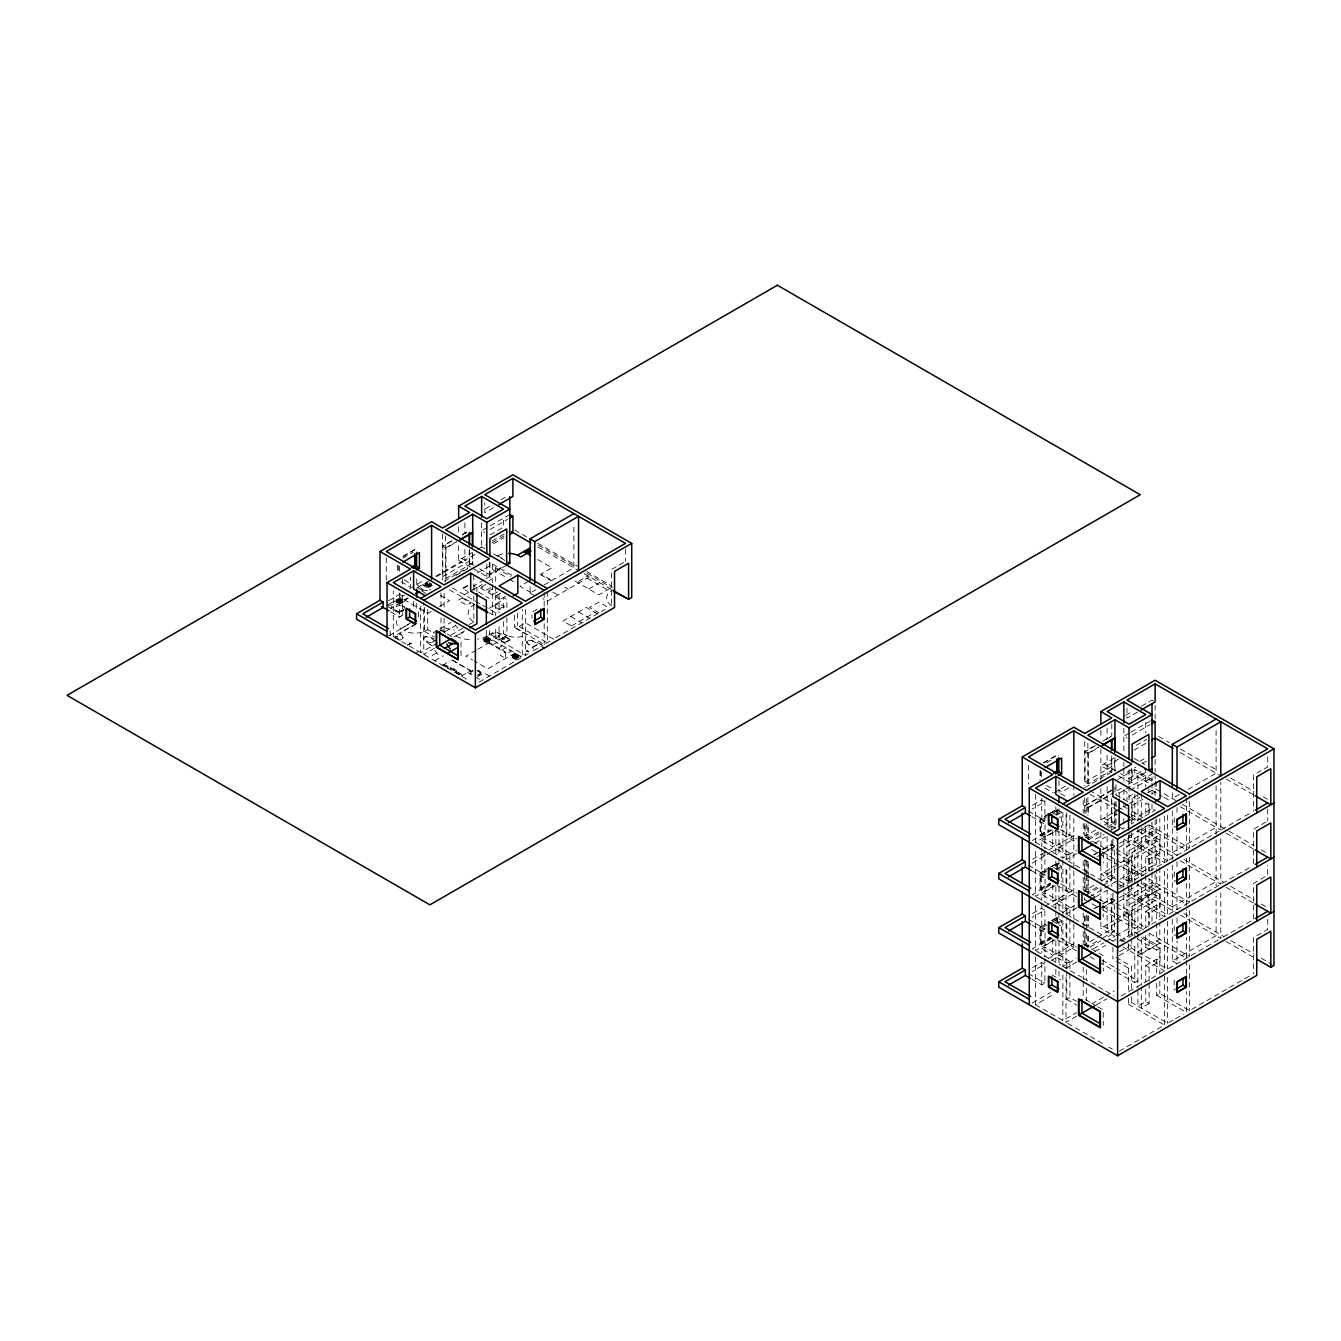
<?xml version="1.0" encoding="UTF-8"?>
<svg xmlns="http://www.w3.org/2000/svg" width="1341" height="1341" viewBox="0 0 1341 1341"><rect width="100%" height="100%" fill="white"/><g stroke="black" fill="none" stroke-linecap="round" stroke-linejoin="round"><path stroke-width="0.75" stroke-dasharray="5 3.75" d="M505.691 652.095L505.691 658.481L500.159 655.296L505.691 652.095L489.314 642.657M411.201 643.395L409.893 643.613L409.826 642.607M402.786 601.405L398.277 601.07L402.82 601.019M431.433 584.86L426.941 584.525L431.467 584.475M490.152 640.462L485.727 639.925L490.27 640.076A3.168 1.827 0 0 0 485.693 638.35A3.168 1.827 0 0 0 485.341 641.501A3.168 1.827 0 0 0 490.253 640.11M518.816 657.006L514.374 656.47L518.917 656.621A3.168 1.827 0 0 0 514.357 654.894A3.168 1.827 0 0 0 513.989 658.045A3.168 1.827 0 0 0 518.917 656.654M399.484 602.947L399.584 601.908M399.719 600.315L399.819 599.293M428.148 586.403L428.232 585.363M486.599 641.786L486.884 640.763M487.319 639.204L487.588 638.182M515.262 658.33L515.531 657.308M515.967 655.749L516.251 654.726M443.854 665.371L444.391 664.851A12.79 7.392 0 0 1 450.157 668.371L449.721 668.489A13.494 7.795 0 0 1 447.592 667.784M481.536 586.905L487.169 583.754M488.627 590.995L494.259 587.844M496.438 595.505L502.054 592.353M398.83 602.88L399.3 601.874M400.004 600.349L400.473 599.343M427.477 586.335L427.947 585.33M464.439 594.851L471.06 590.627M493.823 606.199L499.003 603.349L504.585 606.601L499.439 609.568L493.857 606.484M480.648 673.216L477.681 675.059M485.962 641.685L486.599 640.73M487.588 639.238L488.241 638.282M514.609 658.23L515.262 657.274M516.251 655.783L516.888 654.827M398.21 602.746L399.031 601.824M400.272 600.416L401.093 599.477M426.874 586.201L427.678 585.279M428.936 583.871L429.74 582.949M451.213 667.784L450.677 668.287M456.242 671.623L455.705 672.143M485.375 641.518L486.347 640.646M487.839 639.322L488.828 638.45M514.022 658.062L515.011 657.191M516.503 655.866L517.475 654.995M397.657 602.528L398.78 601.723M400.523 600.5L401.646 599.695M426.304 586L427.444 585.196M429.17 583.955L430.293 583.151M490.622 587.76L486.565 589.973L481.587 587.19M497.712 591.85L493.656 594.063L488.66 591.28M505.507 596.359L501.467 598.572L496.472 595.79M510.485 639.892L504.166 643.06M470.322 671.673L472.987 670.098M473.088 670.902L470.071 672.964L473.356 675.043M477.782 675.847L480.648 674.154M400.641 611.211L404.244 609.099M402.987 556.297L415.023 549.357L416.598 550.263M485.157 508.876L490.42 505.825M500.981 499.724L506.261 496.69M403.121 556.599L414.721 549.894M402.836 558.191L413.145 552.241M493.555 507.619L484.755 512.698L484.755 502.674M451.531 540.876L442.513 546.089L445.983 548.083L456.56 541.982M462.36 534.64L469.568 530.466M451.632 541.177L442.832 546.273L442.832 576.596L445.983 578.424L472.401 563.17L472.401 553.062M462.209 535.076L467.489 532.025M445.648 547.899L456.493 541.663M509.781 514.508L481.637 530.751L484.755 532.561M490.035 529.511L507.619 519.369M490.135 534.875L503.529 527.147L503.529 517.123M388.555 600.751L401.361 593.359M409.709 588.531L424.494 579.999M458.656 545.686L458.656 560.27L471.814 552.676M477.413 549.441L485.157 544.982M492.181 540.909L508.021 531.774M491.996 542.837L504.3 535.73M435.758 576.211L461.002 561.628M388.069 604.64L404.395 595.203M417.085 587.878L431.601 579.496M436.529 576.664L461.773 562.08M474.949 554.487L464.908 560.27L464.908 547.782M493.555 543.742L504.115 537.64M397.254 602.495L402.049 599.729M427.477 582.799A3.168 1.827 0 0 0 426.069 585.866L430.696 583.184M442.832 576.596L469.249 561.343L472.401 563.17M404.278 599.829L407.547 597.935M404.932 600.215L408.2 598.321M421.728 590.392L423.153 589.571L418.995 587.157M432.489 585.313L428.382 587.676L422.901 584.525M444.324 581.156L467.791 567.629M455.957 575.373L470.373 567.042M402.686 595.102L402.686 615.15L399.551 616.961L399.551 592.89M477.228 573.026L492.583 564.159L514.475 576.798M492.583 564.159L492.583 569.573L495.701 567.763L510.854 576.513M467.64 585.279L462.511 588.246L467.674 591.415M463.064 588.598L468.244 585.615M489.348 574.384L502.741 566.656M458.656 560.27L486.8 576.529L489.918 574.719L489.918 560.672M506.814 565.148L490.085 574.82L478.368 568.048M484.235 579.798L473.809 585.816L476.943 587.626L482.157 584.609M485.978 578.792L489.448 576.798L492.583 578.591L492.583 582.614M411.503 622.14L401.043 628.745A15.472 8.934 0 0 1 401.043 616.106M388.84 635.785L411.821 622.526M431.064 611.412L427.695 613.357L400.339 597.55M439.479 606.551L449.587 600.718L439.328 594.784M472.652 589.705L478.385 586.805L501.836 600.332L488.845 608.529M470.691 591.23L473.809 589.437L489.448 598.455M489.096 580.603L492.583 578.591M416.749 623.28L393.299 636.824L393.299 590.995M415.593 624.504L404.161 630.555A15.472 8.934 0 0 0 426.052 630.555M462.88 597.55L458.186 600.265L466.785 605.227L471.479 602.528M396.601 637.076L397.489 636.573M399.551 640.428L401.63 639.221A5.9 3.403 0 0 0 401.63 634.41L399.551 633.203M424.561 607.339L424.561 631.41L427.695 629.6L434.266 633.388M473.909 604.724L474.597 604.322A22.11 12.773 0 0 0 474.597 622.375M407.396 644.971L410.732 643.127M407.563 645.055L411.553 643.596M433.16 632.768L451.045 622.442M528.404 581.391L519.939 586.268L530.885 592.588M444.743 631.779L455.186 625.761M436.06 640.026L429.422 643.848A10.359 5.984 0 0 0 432.456 645.809M415.593 653.302L418.71 651.491M437.702 642.775L420.655 652.614L420.655 604.707M451.096 635.047L465.763 626.582M469.149 624.621L473.842 621.922L473.809 591.834M498.852 609.25L504.015 606.266M434.417 648.29L423.79 654.425L423.79 602.344M453.912 637.025L464.539 630.89M488.996 612.636L492.583 614.714L495.701 612.904L486.682 607.691M530.097 586.788L530.097 593.04L535.964 589.654M544.111 584.961L573.881 567.763L573.881 524.029M463.466 632.298L455.839 635.919A22.11 12.773 0 0 0 472.166 639.657M432.12 655.531L437.334 652.514M434.735 660.744L443.284 655.799M578.574 581.307L587.945 575.892M486.33 630.354L486.33 636.372L491.544 633.354A5.9 3.403 0 0 1 499.875 633.354L501.953 634.561M589.52 576.798L547.296 601.17L542.602 598.455M487.101 636.824L481.637 639.975L487.101 643.144L492.583 639.975M537.238 609.149L531.975 612.183L531.975 618.251M442.547 665.253L450.358 660.744M484.704 641.367L489.499 638.601M495.265 636.271L496.153 635.751M623.716 562.466L611.395 569.573L611.395 605.679M506.898 617.564L506.898 635.617L503.529 633.656L495.701 638.182L495.701 626.046M514.475 615.301L514.475 627.337L517.592 625.543L547.296 642.691L547.296 590.61M476.156 650.251L465.897 656.168L472.635 660.057M477.865 649.262L493.27 640.378M516.101 628.292L527.047 634.611A15.472 8.934 0 0 1 505.171 634.611M519.151 626.448L525.404 622.827L553.548 639.087L544.178 644.501L514.475 627.337M498.835 639.975L506.747 635.416M506.898 635.617L499.087 640.126L499.087 623.464M502.188 638.785L503.143 638.232M588.733 588.984L599.678 582.665M492.885 644.703L496.488 642.624L502.188 645.909L498.567 647.988M500.981 640.21L502.909 639.104M503.696 638.651L505.607 637.545M504.819 642.423L509.446 639.758M501.97 649.949L505.574 647.871L511.273 651.156L507.099 653.553L505.691 652.732M609.837 588.531L598.891 594.851L573.881 580.402M461.304 676.082L470.691 670.668L451.934 659.839M515.145 653.017L487.789 668.807L474.312 661.029M515.832 653.402L510.368 656.57L515.832 659.722L521.314 656.57M477.731 676.535L483.984 672.931L489.448 676.082M513.352 657.911L518.146 655.146M571.568 625.962L595.018 612.435M478.988 682.133L520.492 658.163M489.448 630.555L489.448 634.561L525.404 655.33L530.097 652.614L527.03 650.737M533.232 650.821L542.552 645.44A10.393 6.001 0 0 0 539.149 643.68L532.511 647.519A10.359 5.984 0 0 0 535.545 649.48M555.811 637.78L605.193 609.267M1043.499 762.744L1057.244 754.815L1058.82 755.704M1125.619 715.34L1132.642 711.283M1141.442 706.204L1152.003 700.103L1155.121 701.913M1043.684 763.012L1056.943 755.352M1046.768 762.66L1053.657 758.688M1137.537 712.071L1126.976 718.156L1126.976 708.132M1093.753 746.334L1084.735 751.547L1088.205 753.541L1098.782 747.44M1102.771 741.137L1111.79 735.924L1111.79 723.889M1095.614 745.613L1085.053 751.714L1085.053 782.054L1088.205 783.882L1114.622 768.611L1114.622 758.503M1106.191 739.511L1111.471 736.46M1087.869 753.34L1098.715 747.121M1129.139 733.158L1123.859 736.209L1126.976 738.019M1130.899 732.152L1152.003 719.966M1132.257 734.969L1149.84 724.81M1032.587 805.153L1041.622 799.94L1044.74 801.75L1032.101 809.042M1053.657 792.984L1065.609 786.094M1114.036 758.134L1100.877 765.728L1111.79 772.03L1111.79 755.989M1136.162 745.345L1146.723 739.26M1068.727 787.905L1061.938 791.81L1058.82 790.017M1107.13 765.728L1118.83 758.972M1134.017 750.206L1146.337 743.098M1085.053 782.054L1111.471 766.801L1114.622 768.611M1084.735 787.653L1111.79 772.03M1051.931 830.096L1041.622 836.046L1040.046 835.141L1040.046 818.898L1048.645 813.937M1050.372 812.948L1057.244 808.975L1057.244 815.06M1139.682 761.37L1146.723 757.313M1048.645 814.289L1040.365 819.083L1040.365 834.605L1045.058 837.32L1054.998 831.571M1050.305 813.333L1056.943 809.511L1061.636 812.227L1061.636 827.749M1046.768 816.82L1041.622 819.804L1041.622 836.046M1053.657 812.847L1058.82 809.863M1126.976 772.315L1135.777 767.236M1142.817 763.18L1146.337 761.152M1044.89 800.56L1044.89 820.608L1041.773 822.419L1041.773 798.348M1117.74 779.456L1134.804 769.617L1156.696 782.256L1156.696 787.67M1056.658 815.093L1061.636 812.227M1129.021 778.367L1145.75 768.711L1145.75 786.765M1111.79 790.084L1084.735 805.706L1088.205 807.701L1109.342 795.498M1111.471 790.62L1085.053 805.891L1085.053 813.97M1145.532 772.45L1129.021 781.971L1114.941 773.858M1040.365 834.605L1048.645 829.828M1040.046 835.141L1048.645 830.18M1087.869 807.5L1113.114 792.933M1121.244 788.273L1116.03 791.274L1119.165 793.084L1152.003 774.126M1128.2 784.25L1131.67 782.256L1134.804 784.049M1032.386 840.472L1051.026 829.71M1035.52 794.358L1035.52 842.282L1055.836 830.548L1076.639 842.55M1041.773 840.472L1044.89 838.661L1055.836 844.981L1052.719 846.791L1041.773 840.472L1041.773 846.489M1130.497 790.151L1153.361 776.942M1132.357 794.492L1129.021 796.42L1132.139 798.23L1137.168 795.33M1032.587 859.313L1046.768 851.116M1048.494 850.127L1073.823 835.51M1127.999 804.231L1100.877 819.887L1114.941 828.017L1114.941 801.935M1129.139 803.577L1139.682 797.476M1147.896 792.749L1155.121 788.575L1162.329 792.732M1032.101 863.218L1050.238 852.725M1051.629 851.937L1073.823 839.114L1070.705 837.32M1107.13 819.887L1117.17 814.104M1132.257 805.388L1142.817 799.286M1151.601 794.207L1155.121 792.179M1095.614 830.113L1085.053 836.214L1085.053 824.078M1104.431 825.033L1111.471 820.96L1114.622 822.787L1114.622 800.543M1098.782 831.94L1088.205 838.041L1088.205 823.877M1107.582 826.844L1114.622 822.787M1088.339 839.734L1099.167 833.482M1108.186 828.269L1111.79 826.19M1069.917 853.111L1058.971 846.791L1055.836 848.602L1066.782 854.921L1069.917 853.111L1069.917 863.135M1053.121 852.44L1062.877 858.072L1076.437 850.244M1087.903 843.64L1104.129 834.27M1111.303 830.079L1116.03 827.38L1116.03 797.292M1050.221 885.244L1041.622 890.206L1040.046 889.301L1040.046 873.058L1048.645 868.096M1050.372 867.107L1057.244 863.135L1058.82 864.04L1053.657 867.007M1130.899 820.608L1152.003 808.422L1155.121 810.232L1132.257 823.441M1045.343 870.376L1040.365 873.242L1040.365 888.765L1045.058 891.48L1054.998 885.731M1051.964 866.537L1056.943 863.671L1061.636 866.387L1061.636 881.909M1046.768 870.98L1041.622 873.963L1041.622 890.206M1076.823 853.63L1066.011 859.883L1066.011 811.976M1094.876 843.221L1105.688 836.968M1131.67 818.362L1134.804 820.156L1137.922 818.362M1179.326 794.459L1172.319 798.498L1172.319 790.167M1188.076 789.396L1216.103 773.221L1216.103 727.392M1056.658 869.253L1061.636 866.387M1093.753 854.653L1100.961 850.496M1102.771 849.456L1111.79 844.243L1114.907 846.054L1096.888 856.463M1093.854 854.955L1100.911 850.898M1102.671 849.876L1111.471 844.796L1114.622 846.607L1114.622 876.947L1105.822 882.026M1129.021 836.147L1152.003 822.871M1040.365 888.765L1050.305 883.032M1040.046 889.301L1050.372 883.35M1119.517 843.439L1131.67 836.415L1134.804 838.209L1134.804 874.315L1137.922 872.522M1097.022 856.782L1114.622 846.607M1050.908 883.937L1032.386 894.631L1103.526 935.7M1119.165 847.244L1152.003 828.285L1155.121 830.096L1126.976 846.339L1123.859 844.528M1041.773 894.631L1044.89 892.821L1055.836 899.14L1052.719 900.951L1041.773 894.631L1041.773 900.649M1137.922 843.623L1145.75 839.114L1149.12 841.058L1149.12 825.017M1156.696 818.764L1156.696 832.795L1159.814 831.001L1159.814 818.68M1148.868 842.735L1145.75 840.924L1129.021 850.58L1132.139 852.39L1148.868 842.735L1148.868 870.812M1137.922 847.244L1160.066 834.756L1160.066 852.809L1149.12 859.128L1145.75 857.167L1145.75 873.226M1032.587 913.472L1041.622 908.259L1044.74 910.07L1032.101 917.378M1045.058 906.281L1073.823 889.67M1117.388 864.526L1100.877 874.047L1114.907 882.16M1120.724 862.581L1155.121 842.735L1177.012 855.374L1177.012 832.459M1138.174 831.135L1156.696 841.83L1159.814 840.019L1159.814 885.161L1156.696 886.954L1156.696 868.901M1116.382 852.859L1128.552 859.883L1131.67 858.072L1131.67 894.179L1167.625 914.948L1167.625 869.119M1053.339 905.108L1073.823 893.274L1070.705 891.48M1107.13 874.047L1115.494 869.219M1117.17 868.264L1123.859 864.392M1126.976 862.581L1155.121 846.339M1085.053 878.238L1085.053 890.374L1093.854 885.295M1100.911 881.221L1111.471 875.12L1114.622 876.947M1145.75 857.167L1156.696 850.848L1160.066 852.809M1085.053 890.374L1088.205 892.201L1098.782 886.099M1102.771 885.563L1111.79 880.35M1069.917 907.27L1058.971 900.951L1055.836 902.761L1066.782 909.081L1069.917 907.27L1069.917 917.294M1062.877 912.232L1076.437 904.404M1089.663 896.727L1131.67 872.522M1051.931 938.415L1041.622 944.366L1040.046 943.477L1040.046 927.218L1045.209 924.234M1052.098 920.278L1057.244 917.294L1058.82 918.199L1048.494 924.15M1045.343 924.536L1040.365 927.402L1040.365 942.924L1045.058 945.64L1054.998 939.89M1051.964 920.697L1056.943 917.831L1061.636 920.546L1061.636 936.068M1046.768 925.139L1041.622 928.123L1041.622 944.366M1076.823 907.79L1066.011 914.042L1066.011 866.135M1096.133 896.643L1107.498 890.089M1172.319 852.658L1216.103 827.38M1126.976 880.635L1155.121 864.392L1152.003 862.581L1123.859 878.841L1126.976 880.635L1126.976 846.339M1044.89 910.874L1044.89 928.927L1041.773 930.738L1041.773 902.661M1119.45 886.803L1134.804 877.936L1134.804 883.35L1156.696 895.989L1159.814 894.179L1159.814 920.848M1056.658 923.413L1061.636 920.546M1119.4 888.63L1167.625 860.788L1167.625 814.959M1169.201 859.883L1220.796 830.096L1220.796 782.189M1221.567 829.643L1242.939 817.306M1244.716 816.283L1251.84 812.16M1093.753 908.812L1100.961 904.655M1102.771 903.616L1111.79 898.403L1114.907 900.213L1096.888 910.623M1095.614 908.108L1100.911 905.058M1102.671 904.035L1111.471 898.956L1114.622 900.766L1114.622 931.107L1100.542 939.236M1129.021 890.307L1138.827 884.624M1040.365 942.924L1050.305 937.191M1040.046 943.477L1050.372 937.51M1119.517 897.598L1131.67 890.575L1134.804 892.368L1134.804 928.492L1137.922 926.681M1102.302 907.891L1114.622 900.766M1051.026 938.03L1032.386 948.791L1049.768 958.832M1119.165 901.403L1152.003 882.445L1155.121 884.255L1126.976 900.498L1123.859 898.705M1041.773 948.791L1044.89 946.997L1055.836 953.3L1052.719 955.11L1041.773 948.791L1041.773 952.814M1265.938 822.083L1253.617 829.191L1253.617 865.297M1137.922 897.8L1145.75 893.274L1149.12 895.235L1149.12 879.176M1148.868 896.894L1145.75 895.084L1129.021 904.739L1132.139 906.55L1148.868 896.894L1148.868 924.972M1137.922 901.403L1156.696 890.575L1156.696 895.989M1141.308 899.744L1160.066 888.915L1160.066 906.969L1149.12 913.288L1145.75 911.327L1145.75 927.385M1032.587 967.649L1041.622 962.419L1044.74 964.229L1032.101 971.538M1048.494 958.446L1073.823 943.829M1100.877 921.971L1100.877 928.207L1114.036 920.613M1115.712 919.641L1155.121 896.894L1177.012 909.533L1177.012 886.619M1116.382 907.019L1128.552 914.042L1131.67 912.232L1131.67 936.303M1051.629 960.257L1073.823 947.433L1073.823 920.362M1115.494 923.379L1107.13 928.207L1107.13 890.726M1117.17 922.424L1123.859 918.551L1123.859 888.765M1085.053 932.397L1085.053 944.533L1095.614 938.432M1097.374 937.409L1111.471 929.279L1114.622 931.107M1145.75 911.327L1156.696 905.007L1160.066 906.969M1085.053 944.533L1088.205 946.36L1098.782 940.259M1090.149 947.014L1100.961 940.762M1108.186 936.605L1111.79 934.509L1111.79 894.397M1069.917 961.43L1058.971 955.11L1055.836 956.921L1066.782 963.24L1069.917 961.43L1069.917 971.454M1062.877 920.563L1062.877 966.392L1076.437 958.58M1093.301 948.825L1103.811 942.773M1105.554 941.751L1114.941 936.336L1100.877 928.207M1116.03 935.7L1131.67 926.681M1076.823 961.95L1066.011 968.202L1066.011 920.295M1094.876 951.54L1105.688 945.288M1112.913 941.114L1116.03 939.32M1172.319 906.818L1216.103 881.54M1031.916 979.215L1041.773 984.897L1044.89 983.104L1044.89 959.033M1119.45 940.963L1134.804 932.096L1141.526 935.984M1121.21 941.751L1162.697 917.797M1123.59 893.123L1164.508 916.741L1250.063 867.359M1119.517 951.758L1131.67 944.735L1134.804 946.545L1134.804 982.651L1137.922 980.841L1116.483 968.453M1032.386 1002.951L1050.439 992.541M1119.165 955.563L1134.804 946.545M1035.52 956.854L1035.52 1004.761L1053.557 994.352M1137.922 951.959L1145.75 947.433L1149.12 949.394L1149.12 933.336M1156.696 923.061L1156.696 941.114L1159.814 939.32L1159.814 922.91M1137.922 955.563L1156.696 944.735L1156.696 950.149L1159.814 948.338L1159.814 972.963M1141.308 953.904L1160.066 943.075L1160.066 961.128L1149.12 967.448L1145.75 965.486L1145.75 981.545M1066.782 971.27L1066.782 999.347L1069.917 997.536L1076.488 1001.325M1116.382 961.179L1128.552 968.202L1131.67 966.392L1131.67 988.468M1145.75 965.486L1156.696 959.167L1160.066 961.128M1035.52 1004.761L1062.877 1020.551L1076.437 1012.74M1091.574 1003.99L1103.811 996.933M1105.554 995.927L1114.287 990.882M1076.639 1016.227L1066.011 1022.362L1066.011 976.533M1096.133 1004.979L1106.761 998.827M1172.319 919.323L1172.319 960.977L1216.103 935.7L1216.103 896.123M1121.21 995.91L1164.508 970.918L1164.508 925.089M1131.67 938.314L1131.67 948.338L1167.625 969.107L1221.567 937.962M1223.361 936.94L1244.716 924.603M1246.51 923.563L1253.617 919.457L1253.617 883.35L1267.698 875.22L1267.698 865.196M1128.552 998.291L1128.552 1004.308L1131.67 1002.498L1167.625 1023.267L1173.895 1019.663M1149.12 983.489L1149.12 1003.554L1145.75 1001.61L1137.922 1006.119L1137.922 989.943M1156.696 983.255L1156.696 995.29L1159.814 993.48L1189.517 1010.628L1251.84 974.639M1149.12 1003.554L1141.308 1008.063L1141.308 987.227M1119.4 1051.109L1164.508 1025.077L1164.508 975.075M1175.454 1018.758L1183.265 1014.232M504.736 636.573L510.502 639.355M425.851 585.715L427.243 585.078M429.371 584.073L430.763 583.419M397.187 602.26L398.579 601.606L396.835 601.941M400.724 600.617L402.116 599.963M484.436 640.981L485.945 640.411L484.135 640.646M488.258 639.556L489.75 638.986M513.1 657.526L514.592 656.956M516.905 656.101L518.414 655.531M425.483 585.397L427.075 584.927M429.522 584.207L431.131 583.737M400.875 600.751L402.468 600.282M398.009 611.58L394.606 609.904M488.375 639.707L490.052 639.322M512.798 657.191L514.475 656.805M517.039 656.235L518.716 655.866M425.248 585.045L426.974 584.777M429.64 584.374L431.366 584.106M396.584 601.589L398.327 601.321M400.976 600.902L402.719 600.634M388.069 605.411L398.864 603.819L390.952 608.395L394.17 601.103L399.652 604.271L405.116 601.103L399.652 597.952M483.967 640.277L485.744 640.11M488.459 639.858L490.236 639.691M512.631 656.805L514.391 656.654M517.106 656.403L518.883 656.235M425.147 584.659L426.941 584.609M396.483 601.204L398.277 601.154M422.482 590.392L427.997 590.392M526.125 651.257L527.801 651.273L527.482 650.469M483.933 639.892L485.727 639.942M512.58 656.436L514.374 656.487M425.181 584.29L426.941 584.441L425.348 583.922M396.517 600.835L398.294 600.986M484.034 639.506L485.777 639.774M512.698 656.051L514.424 656.319M526.544 651.005L527.868 651.223M399.149 611.58C386.694 610.457 401.697 601.103 404.613 608.026M429.589 584.86L431.266 585.229M396.701 600.466L398.361 600.835M400.942 601.405L402.602 601.774M445.145 628.007L454.549 630.169M450.408 667.701L456.527 671.405A13.494 7.795 0 0 1 450.61 668.321M455.437 671.556L461.555 675.261A13.494 7.795 0 0 1 455.974 672.461M484.269 639.154L485.878 639.623M488.325 640.344L489.918 640.814M512.933 655.699L514.525 656.168M516.972 656.889L518.581 657.358M502.506 638.97L504.417 639.339L503.462 638.417M425.65 583.57L427.159 584.14M429.455 585.011L430.964 585.564M396.986 600.114L398.495 600.684M400.808 601.539L402.317 602.109M484.637 638.836L486.029 639.489M488.174 640.478L489.566 641.132M513.285 655.38L514.693 656.034M516.821 657.023L518.213 657.677M477.547 670.986L480.011 672.361M401.898 605.629L404.613 607.171M443.586 664.784L450.358 668.656M1158.725 736.494L1169.52 742.73M1180.331 748.965L1218.131 770.79M1230.736 778.065L1254.153 791.576M1263.155 796.772L1268.552 799.89M1180.231 752.519L1220.796 775.936M1226.21 779.054L1253.265 794.677M1134.134 758.386L1144.845 764.588M1151.399 780.998L1137.922 773.221L1137.922 789.631M1148.265 782.809L1134.804 775.031L1134.804 769.617M1164.122 793.771L1177.012 801.214M1182.125 804.164L1227.132 830.146M1228.943 831.185L1254.153 845.735M1261.345 849.892L1266.742 853.01M1152.003 790.369L1162.295 796.319M1164.089 797.359L1171.263 801.499M1180.231 806.679L1220.796 830.096M1226.16 833.18L1253.265 848.836M1103.995 763.917L1118.914 772.533M1120.59 773.506L1132.139 780.177L1132.139 768.142M1123.859 790.369L1126.976 792.179L1126.976 800.309M1114.907 791.894L1114.907 783.865M1116.03 794.895L1131.67 803.913L1131.67 823.977M1123.859 806.628L1126.976 808.422M1132.34 811.523L1143.068 817.708M1089.68 790.503L1116.483 805.975M1118.277 807.014L1123.624 810.098M1130.781 814.222L1144.057 821.899M1149.706 825.168L1189.517 848.149L1189.517 796.068M1090.099 794.358L1117.204 810.014M1156.696 832.795L1186.399 849.943L1186.399 827.028M1141.526 827.665L1156.696 836.415L1156.696 841.83M1141.292 829.325L1159.814 840.019M1183.935 859.363L1223.545 882.227M1230.736 886.384L1254.153 899.895M1261.345 904.052L1268.552 908.209M1152.003 844.528L1173.057 856.698M1180.231 860.838L1220.796 884.255L1220.796 836.348M1226.21 887.373L1253.265 902.996M1103.995 818.094L1123.205 829.174M1046.466 785.407L1052.719 789.011M1060.53 793.537L1065.223 796.236M1044.89 788.122L1052.719 792.632M1167.625 860.788L1131.67 840.019L1131.67 832.392M1124.462 839.466L1164.508 862.581L1164.508 810.517M1116.03 849.054L1131.67 858.072M1051.864 812.361L1060.63 817.423M1085.489 837.186L1103.224 847.428L1103.224 862.95M1123.859 860.788L1144.845 872.907M1102.134 851.853L1114.689 859.112M1116.399 860.084L1145.75 877.031M1148.499 878.623L1189.517 902.309L1189.517 854.401M1028.48 811.137L1044.89 820.608M1060.53 829.643L1076.488 838.846M1040.046 818.898L1045.058 821.782L1045.058 837.32M1091.758 849.473L1134.804 874.315M1156.696 886.954L1186.399 904.119M1031.916 816.736L1046.466 825.134M1143.219 882.797L1156.696 890.575M1141.292 883.484L1159.814 894.179M1183.935 913.523L1223.545 936.387M1230.736 940.544L1254.153 954.054M1261.345 958.212L1272.156 964.447M514.709 529.997L528.689 538.059M537.724 543.289L577.502 566.237M586.537 571.467L611.932 586.118M1058.82 844.176L1061.938 845.987M1088.205 861.861L1084.735 859.866L1084.735 871.901M1152.003 898.705L1178.437 913.959M1180.231 914.998L1220.796 938.415L1220.796 892.586M1226.16 941.516L1252.947 956.988M538.546 545.318L576.345 567.142M587.157 573.378L612.351 587.928M1103.995 872.253L1129.021 886.686L1129.021 936.135M537.925 547.011L578.574 570.478M584.274 573.764L612.519 590.074M1116.701 883.199L1121.981 886.233M587.174 578.155L607.49 589.889M1035.52 842.282L1051.562 851.535M1067.738 860.888L1103.526 881.54M537.691 559.515L551.989 567.763L541.043 574.082L551.989 580.402M1041.622 854.1L1044.74 855.91M606.752 606.568L598.924 602.042L589.554 607.456L598.924 612.887M1116.03 903.214L1131.67 912.232M1053.624 867.526L1060.63 871.583M564.812 587.09L568.249 589.068M540.272 574.535L551.201 580.854M1083.729 890.323L1103.224 901.588L1103.224 917.11M1123.859 914.948L1144.845 927.067M497.662 555.71L503.931 559.314M481.637 547.011L484.755 548.804M493.689 553.967L504.853 560.404M597.365 613.776L586.419 607.456L562.969 621L573.914 627.32M1102.185 906.047L1114.689 913.271M1116.483 914.294L1143.504 929.9M1149.706 933.487L1189.517 956.468L1189.517 910.64M1028.48 865.297L1045.578 875.17M1060.681 883.887L1076.488 893.005M1040.046 873.058L1045.058 875.941L1045.058 891.48M552.777 592.052L557.94 595.035M1084.668 899.543L1090.099 902.677M1091.909 903.717L1100.944 908.93M1102.755 909.986L1134.804 928.492M1156.696 941.114L1186.399 958.279L1186.399 937.443M1031.916 870.896L1045.544 878.757M1076.639 896.71L1055.836 884.708L1035.52 896.442L1035.52 850.613M1143.219 936.957L1156.696 944.735M578.608 611.982L589.554 618.302M1141.292 937.644L1159.814 948.338M1156.696 950.149L1134.804 937.51L1134.804 932.096M1172.319 960.977L1177.012 963.693L1177.012 940.779M492.583 569.573L507.736 578.323M509.412 579.295L514.475 582.212M530.097 593.04L534.791 595.756M570.797 616.491L581.726 622.811M1058.82 898.336L1061.938 900.146M1087.869 915.836L1087.903 927.888M1103.995 926.413L1114.27 932.347M1116.064 933.37L1124.998 938.532M461.773 558.476L476.692 567.075M1120.221 939.387L1129.021 944.466M1108.806 938.75L1114.086 941.801M1122.769 946.813L1164.508 970.918M1116.03 957.373L1131.67 966.392M1051.864 920.68L1060.63 925.743M1083.729 944.483L1103.224 955.747L1103.224 971.27M1102.185 960.206L1114.689 967.431M1028.48 919.457L1044.89 928.927M1060.53 937.962L1076.488 947.165M452.353 587.878L484.989 606.719M1040.046 927.218L1045.058 930.118L1045.058 945.64M1070.705 945.64L1073.823 947.433M1089.965 956.753L1097.139 960.894M1098.933 961.933L1115.075 971.253M1116.869 972.292L1134.804 982.651M1156.696 995.29L1186.399 1012.438L1186.399 991.602M1031.916 925.055L1046.466 933.453M1076.639 950.87L1055.836 938.868L1035.52 950.601L1035.52 902.694M449.537 589.856L474.647 604.355M462.092 598.002L470.691 602.964M425.918 583.184L430.696 585.95M422.214 584.911L430.779 589.856M1058.82 952.496L1061.938 954.306M416.598 584.559L419.716 586.369M506.093 637.545L509.446 639.473M404.244 579.949L410.497 583.57M421.443 589.889L416.749 587.174L416.749 577.15M422.013 591.18L426.153 593.577M495.265 635.751L496.153 636.271M401.11 581.759L410.497 587.174L410.497 577.15M500.981 640.495L504.333 642.423M1051.562 959.854L1060.932 965.269M1062.877 966.392L1081.634 977.22M1083.327 978.192L1114.086 995.961M1128.552 1004.308L1164.508 1025.077M486.33 636.372L522.286 657.14L522.286 609.216M484.704 638.601L489.499 641.367M513.352 655.146L518.146 657.911M488.66 643.026L505.021 652.48M399.4 594.482L402.518 596.292M1051.864 974.84L1060.63 979.902M397.254 599.729L402.049 602.495M1085.489 999.682L1096.133 1005.817M1097.893 1006.84L1103.224 1009.907L1103.224 1025.429M439.731 629.683L452.135 636.858M1028.48 973.616L1044.89 983.104M387.901 606.635L402.686 615.15M1066.782 999.347L1076.639 1005.029M390.717 611.865L399.652 617.028M424.561 631.41L434.417 637.092M451.766 659.923L470.54 670.768M467.556 672.478L481.637 680.608M1067.738 1023.367L1103.526 1044.019M1108.806 1047.07L1112.326 1049.098M396.601 636.573L397.489 637.076M398.294 638.986L395.796 637.545A1.777 1.023 0 0 1 395.796 636.103L398.294 634.662A1.777 1.023 0 0 1 400.808 634.662L401.009 634.779A5.012 2.9 0 0 1 401.009 638.869L400.808 638.986A1.777 1.023 0 0 1 398.947 639.221M466.584 679.133L390.164 635.014L390.164 629.6M513.754 655.112L514.894 655.917M516.62 657.14L517.743 657.945M485.107 638.567L486.23 639.372M487.956 640.596L489.096 641.4M426.572 583.033L427.561 583.905M429.053 585.229L430.025 586.101M397.925 599.578L398.897 600.45M400.406 601.774L401.378 602.645M514.307 654.894L515.128 655.816M516.369 657.241L517.19 658.163M485.66 638.35L486.481 639.271M487.722 640.696L488.543 641.618M442.262 629.7L446.402 634.846M434.853 650.435L438.993 655.581M462.142 675.328L461.991 675.143A12.79 7.392 0 0 0 456.275 671.59M457.097 671.489L457.03 671.388A12.79 7.392 0 0 0 451.246 667.734M455.337 625.023L457.734 628.359M427.176 582.866L427.813 583.838M428.802 585.313L429.438 586.285M398.512 599.41L399.165 600.382M400.138 601.858L400.791 602.83M514.927 654.76L515.397 655.766M516.101 657.291L516.57 658.297M486.28 638.215L486.749 639.221M487.454 640.747L487.923 641.752M428.517 585.363L428.802 586.386M399.149 599.31L399.434 600.332M399.869 601.891L400.154 602.914M527.834 650.268L527.968 651.173M515.581 654.693L515.682 655.732M515.832 657.325L515.916 658.347M486.934 638.165L487.034 639.188M487.169 640.78L487.269 641.803M1267.698 756.877L1267.698 766.901L1253.617 775.031L1253.617 811.137M1267.698 809.025L1267.698 821.061M1267.698 919.356L1267.698 929.38L1253.617 937.51L1253.617 973.616M1216.103 785.725L1216.103 837.807M1216.103 839.885L1216.103 885.714M1189.517 964.799L1189.517 1010.628M1186.399 797.878L1186.399 810.366M1186.399 858.29L1186.399 866.621M1186.399 883.283L1186.399 910.355M1186.399 912.45L1186.399 920.781M1186.399 960.357L1186.399 974.941M1177.012 807.45L1177.012 813.702M1177.012 861.609L1177.012 869.957M1177.012 917.864L1177.012 924.117M1174.196 817.641L1174.196 827.749M1174.196 871.801L1174.196 881.909M1174.196 925.961L1174.196 936.068M1174.196 980.12L1174.196 990.228M1172.319 811.003L1172.319 863.068M1172.319 865.163L1172.319 910.992M1167.625 921.2L1167.625 969.107M1167.625 977.438L1167.625 1023.267M1164.508 870.912L1164.508 916.741M1159.814 981.176L1159.814 993.48M1156.696 850.848L1156.696 866.906M1156.696 905.007L1156.696 921.066M1156.696 959.167L1156.696 973.214M1155.121 705.249L1155.121 719.832M1155.121 759.408L1155.121 771.896M1155.121 773.992L1155.121 780.244M1155.121 782.021L1155.121 796.906M1155.121 819.82L1155.121 865.649M1155.121 873.98L1155.121 900.498L1126.976 916.758L1126.976 900.498M1152.003 777.042L1152.003 781.216M1152.003 783.295L1152.003 793.704M1152.003 804.131L1152.003 810.366M1152.003 822.335L1152.003 870.778M1152.003 872.522L1152.003 922.859M1149.12 812.981L1149.12 804.952L1145.75 803.008L1145.75 817.055M1149.12 859.128L1149.12 871.164M1149.12 913.288L1149.12 925.324M1149.12 967.448L1149.12 981.478M1148.868 788.575L1148.868 792.581M1148.868 802.605L1148.868 812.646M1145.75 722.564L1145.75 732.605M1145.75 826.877L1145.75 840.924M1145.75 875.22L1145.75 895.084M1145.75 935.398L1145.75 947.433M1145.75 989.557L1145.75 1001.61M1141.308 793.503L1141.308 820.575M1141.308 828.922L1141.308 876.83M1141.308 878.908L1141.308 930.989M1141.308 939.32L1141.308 985.149M1137.922 791.693L1137.922 821.396M1137.922 827.38L1137.922 877.567M1137.922 881.54L1137.922 987.915M1134.804 794.09L1134.804 820.156M1132.139 798.23L1132.139 822.301M1132.139 852.39L1132.139 882.479M1132.139 906.55L1132.139 934.627M1131.67 768.209L1131.67 782.256M1131.67 996.48L1131.67 1002.498M1129.021 769.483L1129.021 784.384M1129.021 786.144L1129.021 802.806M1129.021 832.526L1129.021 884.054M1128.552 835.812L1128.552 841.83M1128.552 859.883L1128.552 883.954M1128.552 885.965L1128.552 895.989M1128.552 914.042L1128.552 936.102M1128.552 944.131L1128.552 950.149M1128.552 968.202L1128.552 990.261M1123.859 728.264L1123.859 751.899M1123.859 762.325L1123.859 766.482M1123.859 768.577L1123.859 781.065M1123.859 789.396L1123.859 799.823M1123.859 801.901L1123.859 810.232M1123.859 818.563L1123.859 828.654M1123.859 839.399L1123.859 887.306M1119.165 793.084L1119.165 797.09M1116.03 784.569L1116.03 795.28M1114.941 757.799L1114.941 771.846M1112.913 838.812L1112.913 850.848M1112.913 892.972L1112.913 905.007M1112.913 947.132L1112.913 959.167M1111.79 800.108L1111.79 830.213M1111.79 840.237L1111.79 886.367M1111.471 756.693L1111.471 766.801M1111.471 798.716L1111.471 820.96M1111.471 844.796L1111.471 875.12M1111.471 898.956L1111.471 929.279M1107.13 728.23L1107.13 738.656M1107.13 755.318L1107.13 774.059M1107.13 786.564L1107.13 826.14M1107.13 836.549L1107.13 882.378M1100.877 730.325L1100.877 738.656M1100.877 749.066L1100.877 780.311M1100.877 788.642L1100.877 824.061M1100.877 832.392L1100.877 846.976M1100.877 865.716L1100.877 884.473M1100.877 901.135L1100.877 886.552L1084.735 895.972L1084.735 899.979M1088.205 753.541L1088.205 783.882M1088.205 807.701L1088.205 813.769M1088.205 863.889L1088.205 878.037M1088.205 880.065L1088.205 892.201M1088.205 916.02L1088.205 926.145M1088.205 936.253L1088.205 946.36M1087.869 743.316L1087.903 785.457M1087.869 797.476L1087.903 815.546M1087.903 825.587L1087.903 839.617M1087.903 861.693L1087.903 873.729M1087.903 875.723L1087.903 893.777M1087.903 935.901L1087.903 947.936M1086.327 798.7L1086.327 815.378M1086.327 823.709L1086.327 838.293M1086.327 861.207L1086.327 873.695M1086.327 875.774L1086.327 892.452M1086.327 915.367L1086.327 932.029M1086.327 934.107L1086.327 946.612M1086.327 969.526L1086.327 979.936M1086.327 988.267L1086.327 1000.772M1085.053 860.05L1085.053 876.226M1085.053 916.221L1085.053 924.318M1084.735 741.506L1084.735 785.642M1084.735 797.677L1084.735 813.719M1084.735 823.76L1084.735 835.795M1084.735 873.913L1084.735 891.966M1084.735 916.037L1084.735 926.061M1084.735 928.073L1084.735 946.126M1083.21 800.51L1083.21 813.015M1083.21 823.424L1083.21 833.834M1083.21 860.922L1083.21 869.253M1083.21 877.584L1083.21 890.089M1083.21 913.003L1083.21 929.665M1083.21 931.744L1083.21 944.248M1083.21 967.163L1083.21 979.651M1083.21 981.746L1083.21 998.408M1073.823 784.954L1073.823 795.381M1073.823 818.295L1073.823 868.834M1073.823 870.929L1073.823 918.836M1069.917 814.993L1069.917 835.057L1066.782 836.868L1066.782 812.797M1069.917 865.146L1069.917 889.217L1066.782 891.027L1066.782 868.951M1069.917 919.306L1069.917 943.377L1066.782 945.187L1066.782 917.093M1069.917 973.465L1069.917 997.536M1066.782 854.921L1066.782 858.927M1066.782 909.081L1066.782 915.098M1066.782 963.24L1066.782 969.258M1062.877 812.244L1062.877 858.072M1062.877 860.151L1062.877 918.484M1062.877 974.723L1062.877 1020.551M1058.971 780.596L1058.971 792.632M1058.971 808.673L1058.971 816.703M1058.971 830.75L1058.971 856.815M1058.971 858.827L1058.971 870.862M1058.971 886.904L1058.971 910.975M1058.971 912.986L1058.82 924.284M1058.971 941.064L1058.971 963.14M1058.971 971.169L1058.971 979.181M1057.244 863.135L1057.244 869.219M1057.244 917.294L1057.244 923.379M1056.943 809.511L1056.943 815.328M1056.943 863.671L1056.943 869.488M1056.943 917.831L1056.943 923.647M1055.836 806.88L1055.836 814.892M1055.836 830.548L1055.836 853.01M1055.836 861.039L1055.836 869.052M1055.836 886.703L1055.836 909.181M1055.836 911.176L1055.836 921.217M1055.836 940.879L1055.836 961.329M1055.836 969.359L1055.836 977.388M1052.719 830.75L1052.719 846.791M1052.719 884.909L1052.719 900.951M1052.719 939.069L1052.719 955.11M1044.89 838.661L1044.89 848.702M1044.89 850.697L1044.89 874.768L1041.773 876.578L1041.773 848.501M1044.89 892.821L1044.89 900.85M1044.89 946.997L1044.89 957.021M1041.773 962.838L1041.773 984.897M1041.622 771.729L1041.622 777.83M1040.365 770.74L1040.365 778.501M1040.046 770.824L1040.046 780.982M1028.48 765.309L1028.48 784.049M625.476 549.408L625.476 561.443M544.178 592.42L544.178 607.004M544.178 623.666L544.178 644.501M525.404 609.501L525.404 655.33M517.592 613.223L517.592 625.543M506.898 607.523L506.898 599.511L503.529 597.55L503.529 609.585M503.529 621.621L503.529 633.656M499.087 594.298L499.087 613.038M495.701 567.763L495.701 584.173M495.701 586.235L495.701 615.938M492.583 584.626L492.583 614.714M489.448 562.751L489.448 576.798M486.8 564.025L486.8 576.529M481.637 522.822L481.637 548.536M476.943 587.626L476.943 591.632M473.809 574.987L473.809 589.839M472.719 552.358L472.719 564.393M469.568 550.531L469.568 566.572M469.249 549.207L469.249 561.343M464.908 522.772L464.908 533.198M461.002 641.97L461.002 657.492M458.656 526.946L458.656 535.277M445.983 548.083L445.983 578.424M445.648 535.864L445.681 582.011M444.106 593.258L444.106 607.825M444.106 618.251L444.106 632.835M442.513 534.053L442.513 580.184M440.988 592.973L440.988 607.557M440.988 617.966L440.988 630.471M427.695 609.535L427.695 629.6M418.409 611.965L418.409 618.033M416.749 603.215L416.749 609.233M413.615 601.422L413.615 609.434M402.686 579.044L402.686 585.062M399.4 566.271L399.4 572.372M398.143 565.282L398.143 571.115M397.824 565.382L397.824 571.467M386.258 557.772L386.258 580.687M446.218 667.131A13.494 7.795 0 0 1 444.24 665.807M430.897 642.842A13.494 7.795 0 0 1 424.359 639.556A3.654 2.112 0 0 1 423.873 638.417A2.883 1.659 0 0 1 426.656 636.807A3.654 2.112 0 0 1 428.617 637.092A13.494 7.795 0 0 1 434.3 640.864M430.645 644.853A40.867 23.585 0 0 1 423.991 639.523A3.671 2.112 0 0 1 423.89 637.645A2.883 1.659 0 0 1 425.315 636.824A3.671 2.112 0 0 1 428.55 636.874A40.867 23.585 0 0 1 434.316 639.003M526.979 641.316A3.671 2.112 0 0 0 527.08 643.177A40.867 23.585 0 0 0 533.735 648.524M528.404 640.495A3.671 2.112 0 0 1 531.639 640.545A40.867 23.585 0 0 1 540.892 644.384M477.647 670.701A6.789 3.922 0 0 1 480.396 673.031M477.832 670.182A6.923 3.989 0 0 1 481.134 672.998M403.993 609.417A6.789 3.922 0 0 1 399.484 611.429M403.892 610.423A6.923 3.989 0 0 1 399.517 611.865M431.366 585.045A3.168 1.827 0 0 1 426.069 585.866M497.897 555.61A15.472 8.934 0 0 1 504.752 553.582M611.563 605.746A19.897 11.482 0 0 1 611.563 590.543M487.101 635.919A22.11 12.773 0 0 1 477.647 639.154M492.164 633.723L491.946 633.84A1.777 1.023 0 0 0 491.946 635.282L494.46 636.74A1.777 1.023 0 0 0 496.958 636.74L499.455 635.282A1.777 1.023 0 0 0 499.455 633.84L499.254 633.723A5.012 2.9 0 0 0 492.164 633.723M537.389 644.535L533.986 646.496A13.494 7.795 0 0 1 527.449 643.227A3.654 2.112 0 0 1 526.963 642.088A2.883 1.659 0 0 1 529.745 640.478A3.654 2.112 0 0 1 531.707 640.763A13.494 7.795 0 0 1 537.389 644.535M397.891 602.629A3.168 1.827 0 0 0 402.82 601.237A3.168 1.827 0 0 0 398.243 599.477A3.168 1.827 0 0 0 397.891 602.629"/><path stroke-width="1.5" d="M458.656 506.11L512.899 474.798L631.728 543.39L631.728 597.55L628.594 599.36L628.594 563.254L614.53 571.383L614.53 607.49L475.385 687.816L356.555 619.224L356.555 613.809L380.006 600.265L380.006 551.52L431.601 521.733L442.513 528.036L469.568 512.413L458.656 506.11L458.656 518.615M431.601 525.337L386.258 551.52L444.106 584.911L489.448 558.744L431.601 525.337L431.601 579.496M481.637 496.455L464.908 506.11L486.8 518.749L503.529 509.094L481.637 496.455L481.637 517.291M545.049 589.839L625.476 543.39L512.899 478.402L484.755 494.645L509.781 509.094L486.8 522.37L472.686 514.223L445.648 529.846L547.296 588.531M498.835 504.585L512.899 496.455L512.899 478.402M402.836 562.164L419.415 552.609L419.415 568.131L416.096 570.042M411.402 567.327L414.721 565.416L419.415 568.131M411.586 567.595L415.023 565.6L415.023 555.442M460.064 539.568L472.719 532.293M460.08 539.954L472.401 532.83L472.401 546.994M387.046 636.824L387.046 582.665L410.497 569.12L380.006 551.52M413.145 568.483L416.598 566.505L416.598 552.291M420.655 598.455L440.988 586.721L413.615 570.931L393.299 582.665L475.385 630.052L522.286 602.964L470.691 573.177L423.79 600.265M509.379 518.347L512.899 516.319L512.899 532.561L509.379 534.59M366.194 617.262L383.14 607.49L383.14 602.075L362.808 613.809L388.454 628.611M415.727 593.225L418.995 591.331M416.381 593.594L419.649 591.716M530.097 580.552L530.097 538.881L573.881 513.603M530.097 538.881L534.791 541.596L578.574 516.319L578.574 570.478M406.524 618.821L415.274 623.883L415.274 613.759L406.524 608.713L406.524 618.821L409.642 617.011L416.649 621.067M517.492 555.191L529.594 548.201M525.404 552.425L530.097 549.709M509.781 496.639L509.781 563.254L506.647 565.064L506.647 528.957L489.918 538.613L489.918 556.666M531.036 550.983L520.727 556.934L519.084 555.995A15.472 8.934 0 0 0 508.625 553.38M517.844 575.138L499.087 585.967L525.404 601.17L544.178 590.342L517.844 575.138L517.844 593.191L513.15 595.89M436.613 647.016L457.868 659.303L457.868 643.781L436.613 631.494L436.613 647.016L450.358 639.087M469.853 627.823L476.943 623.733L476.943 593.644M444.29 648.508L452.99 643.479M387.046 582.665L475.385 633.656L631.728 543.39M448.414 652.849L458.672 646.915M533.735 621.285L540.741 617.229L543.859 619.039L543.859 608.931L535.109 613.977L535.109 624.101L543.859 619.039M626.498 598.136L613.558 591.398M1273.95 803.008L1117.606 893.274L998.777 824.681L998.777 819.267L1022.228 805.723L1022.228 756.978L1073.823 727.191L1084.735 733.493L1111.79 717.871L1100.877 711.568L1100.877 724.073M1100.877 711.568L1155.121 680.239L1273.95 748.848L1273.95 965.486L1270.815 967.297L1256.534 959.05M1073.823 730.795L1028.48 756.978L1086.327 790.369L1131.67 764.202L1073.823 730.795L1073.823 782.876M1123.859 701.913L1107.13 711.568L1129.021 724.207L1145.75 714.552L1123.859 701.913L1123.859 722.749M1189.266 794.123L1267.698 748.848L1155.121 683.86L1126.976 700.103L1152.003 714.552L1129.021 727.811L1114.907 719.681L1087.869 735.287L1189.517 793.989M1141.057 710.043L1155.121 701.913L1155.121 683.86M1045.058 767.622L1061.636 758.051L1061.636 773.589L1058.317 775.5M1053.624 772.785L1056.943 770.874L1061.636 773.589M1053.808 773.036L1057.244 771.058L1057.244 758.872M1102.285 745.009L1114.941 737.751M1102.302 745.412L1114.622 738.288L1114.622 752.435M1029.268 1004.761L1029.268 788.122L1052.719 774.578L1022.228 756.978M1055.367 773.941L1058.82 771.963L1058.82 757.749M1062.877 803.913L1083.21 792.179L1055.836 776.389L1035.52 788.122L1118.126 835.812M1151.601 723.805L1155.121 721.776L1155.121 756.073L1151.601 758.101M1008.415 822.72L1025.362 812.948L1025.362 807.517L1005.029 819.267L1030.676 834.068M1151.601 740.048L1155.121 738.019L1173.057 748.379M1066.011 805.723L1112.913 778.635L1164.508 808.422L1117.606 835.51M1172.319 785.994L1172.319 744.339L1216.103 719.061M1172.319 744.339L1177.012 747.038L1220.796 721.776L1220.796 775.936M1048.746 824.279L1057.496 829.325L1057.496 819.217L1048.746 814.171L1048.746 824.279L1051.864 822.469L1058.87 826.509M1152.003 768.711L1148.868 770.522L1148.868 734.415L1132.139 744.071L1132.139 762.124M1273.95 857.167L1117.606 947.433L998.777 878.841L998.777 873.427L1022.228 859.883L1025.362 861.693L1025.362 867.107L1008.415 876.88M1160.066 780.579L1141.308 791.425L1167.625 806.628L1186.399 795.783L1160.066 780.579L1160.066 798.633L1155.372 801.348M1025.362 861.693L1005.029 873.427L1030.676 888.228M1119.517 825.385L1129.943 819.368M1078.835 852.474L1100.089 864.761L1100.089 849.222L1078.835 836.952L1078.835 852.474L1081.952 850.68L1099.67 860.905M1082.237 850.512L1093.066 844.26M1112.913 832.795L1119.165 829.191L1119.165 799.102M1048.746 878.439L1057.496 883.484L1057.496 873.377L1048.746 868.331L1048.746 878.439L1051.864 876.628L1058.87 880.668M1029.268 788.122L1117.606 839.114L1273.95 748.848M1273.95 911.327L1117.606 1001.593L998.777 933.001L998.777 927.586L1022.228 914.042L1025.362 915.853L1025.362 921.267L1008.415 931.04M1175.956 826.726L1182.963 822.687L1186.081 824.497L1186.081 814.389L1177.331 819.435L1177.331 829.543L1186.081 824.497M1025.362 915.853L1005.029 927.586L1030.676 942.388M1078.835 906.633L1100.089 918.92L1100.089 903.381L1078.835 891.111L1078.835 906.633L1094.357 897.665M1255.377 810.115L1267.698 803.008M1048.746 932.598L1057.496 937.661L1057.496 927.536L1048.746 922.491L1048.746 932.598L1051.864 930.788L1058.87 934.845M1270.815 967.297L1270.815 931.19L1256.752 939.32L1256.752 975.427L1117.606 1055.769L998.777 987.16L998.777 981.746L1022.228 968.202L1025.362 970.012L1025.362 975.427L1008.415 985.199M1175.956 880.886L1182.963 876.846L1186.081 878.657L1186.081 868.549L1177.331 873.594L1177.331 883.702L1186.081 878.657M1025.362 970.012L1005.029 981.746L1030.676 996.547M1078.835 960.793L1100.089 973.08L1100.089 957.558L1078.835 945.271L1078.835 960.793L1081.952 958.999L1099.67 969.225M1082.237 958.832L1093.066 952.579M1255.26 864.358L1267.698 857.167M1048.746 986.758L1057.496 991.82L1057.496 981.713L1048.746 976.65L1048.746 986.758L1051.864 984.948L1058.87 989.004M1175.956 935.063L1182.963 931.006L1186.081 932.816L1186.081 922.709L1177.331 927.754L1177.331 937.879L1186.081 932.816M1078.835 1014.953L1100.089 1027.24L1100.089 1011.717L1078.835 999.431L1078.835 1014.953L1094.357 1006.001M1255.377 918.434L1267.698 911.327M1175.956 989.222L1182.963 985.166L1186.081 986.976L1186.081 976.868L1177.331 981.93L1177.331 992.038L1186.081 986.976M448.548 642.875L456.594 644.133M1152.003 719.966L1155.121 721.776M1255.075 795.716L1270.815 804.818L1270.815 768.711L1256.752 776.841L1256.752 812.948M1255.075 849.876L1270.815 858.978L1270.815 822.871L1256.752 831.001L1256.752 867.107M1119.014 811.054L1129.86 817.306M1255.075 904.035L1270.815 913.137L1270.815 877.031L1256.752 885.161L1256.752 921.267M1066.782 800.761L1055.836 794.442L1055.836 776.389M1022.228 805.723L1025.362 807.517M509.781 514.508L512.899 516.319M1025.362 812.948L1030.274 815.781M511.34 531.656L530.835 542.921M612.854 590.258L628.594 599.36M998.777 819.267L1029.268 836.868M523.845 551.52L530.55 555.392M508.138 562.315L509.781 563.254M1025.362 867.107L1031.195 870.477M1099.67 915.065L1081.952 904.84L1081.952 893.19M998.777 873.427L1029.268 891.027M1025.362 921.267L1030.274 924.1M476.34 605.327L487.202 611.597M477.396 606.719L487.806 612.753M542.602 647.2L544.178 648.105M424.561 595.303L413.615 588.984L413.615 570.931M998.777 927.586L1029.268 945.187M451.146 638.634L455.839 641.333M380.006 600.265L383.14 602.075M1025.362 975.427L1030.274 978.26M381.565 606.585L388.94 610.842M1099.67 1023.384L1081.952 1013.159L1081.952 999.565M457.449 655.447L439.731 645.222L439.731 631.628M998.777 981.746L1029.268 999.347M356.555 613.809L387.046 631.41M446.737 644.099L450.325 649.111M1182.963 814.607L1182.963 822.687M1182.963 868.767L1182.963 876.846M1182.963 922.926L1182.963 931.006M1182.963 979.114L1182.963 985.166M1177.012 747.038L1177.012 788.709M1152.003 704.075L1152.003 772.869M1129.021 727.811L1129.021 759.056M1128.552 829.794L1128.552 805.723L1112.913 796.688L1112.913 778.635M1117.606 839.114L1117.606 1055.769M1114.907 719.681L1114.941 751.781M1111.79 739.93L1111.79 749.971M1111.471 740.517L1111.471 750.625M1081.952 837.086L1081.952 850.68M1081.952 945.405L1081.952 958.999M1058.971 796.638L1058.971 802.656M1056.943 759.224L1056.943 770.874M1051.864 814.389L1051.864 822.469M1051.864 868.549L1051.864 876.628M1051.864 922.709L1051.864 930.788M1051.864 976.868L1051.864 984.948M1022.228 813.166L1022.228 829.409M1022.228 837.538L1022.228 859.883M1022.228 867.325L1022.228 883.568M1022.228 891.698L1022.228 914.042M1022.228 921.485L1022.228 937.745M1022.228 943.829L1022.228 968.202M540.741 609.149L540.741 617.229M534.791 541.596L534.791 583.251M486.8 522.37L486.8 553.615M486.33 624.336L486.33 600.265L470.691 591.23L470.691 573.177M475.385 633.656L475.385 687.816M472.686 514.223L472.719 546.34M469.568 532.478L469.568 544.513M469.249 533.031L469.249 545.167M416.749 589.185L416.749 597.198M414.721 553.783L414.721 565.416M409.642 608.931L409.642 617.011M777.394 285.231L67.05 695.342L429.908 904.84L1140.252 494.728L777.394 285.231M544.178 608.395L534.791 613.809L534.791 624.638L544.178 619.224L544.178 608.395M1186.399 813.836L1177.012 819.25L1177.012 830.096L1186.399 824.681L1186.399 813.836M1186.399 867.996L1177.012 873.427L1177.012 884.255L1186.399 878.841L1186.399 867.996M1186.399 922.172L1177.012 927.586L1177.012 938.415L1186.399 933.001L1186.399 922.172M1186.399 976.332L1177.012 981.746L1177.012 992.575L1186.399 987.16L1186.399 976.332M1057.814 819.033L1048.427 813.618L1048.427 824.464L1057.814 829.878L1057.814 819.033M1100.408 849.054L1078.516 836.415L1078.516 852.658L1100.408 865.297L1100.408 849.054M1057.814 873.209L1048.427 867.778L1048.427 878.623L1057.814 884.037L1057.814 873.209M1100.408 903.214L1078.516 890.575L1078.516 906.818L1100.408 919.457L1100.408 903.214M1057.814 927.369L1048.427 921.954L1048.427 932.783L1057.814 938.197L1057.814 927.369M1100.408 957.373L1078.516 944.735L1078.516 960.977L1100.408 973.616L1100.408 957.373M1057.814 981.528L1048.427 976.114L1048.427 986.942L1057.814 992.357L1057.814 981.528M415.593 613.591L406.206 608.177L406.206 619.006L415.593 624.42L415.593 613.591M1100.408 1011.533L1078.516 998.894L1078.516 1015.137L1100.408 1027.776L1100.408 1011.533M458.186 643.596L436.294 630.957L436.294 647.2L458.186 659.839L458.186 643.596"/></g></svg>
